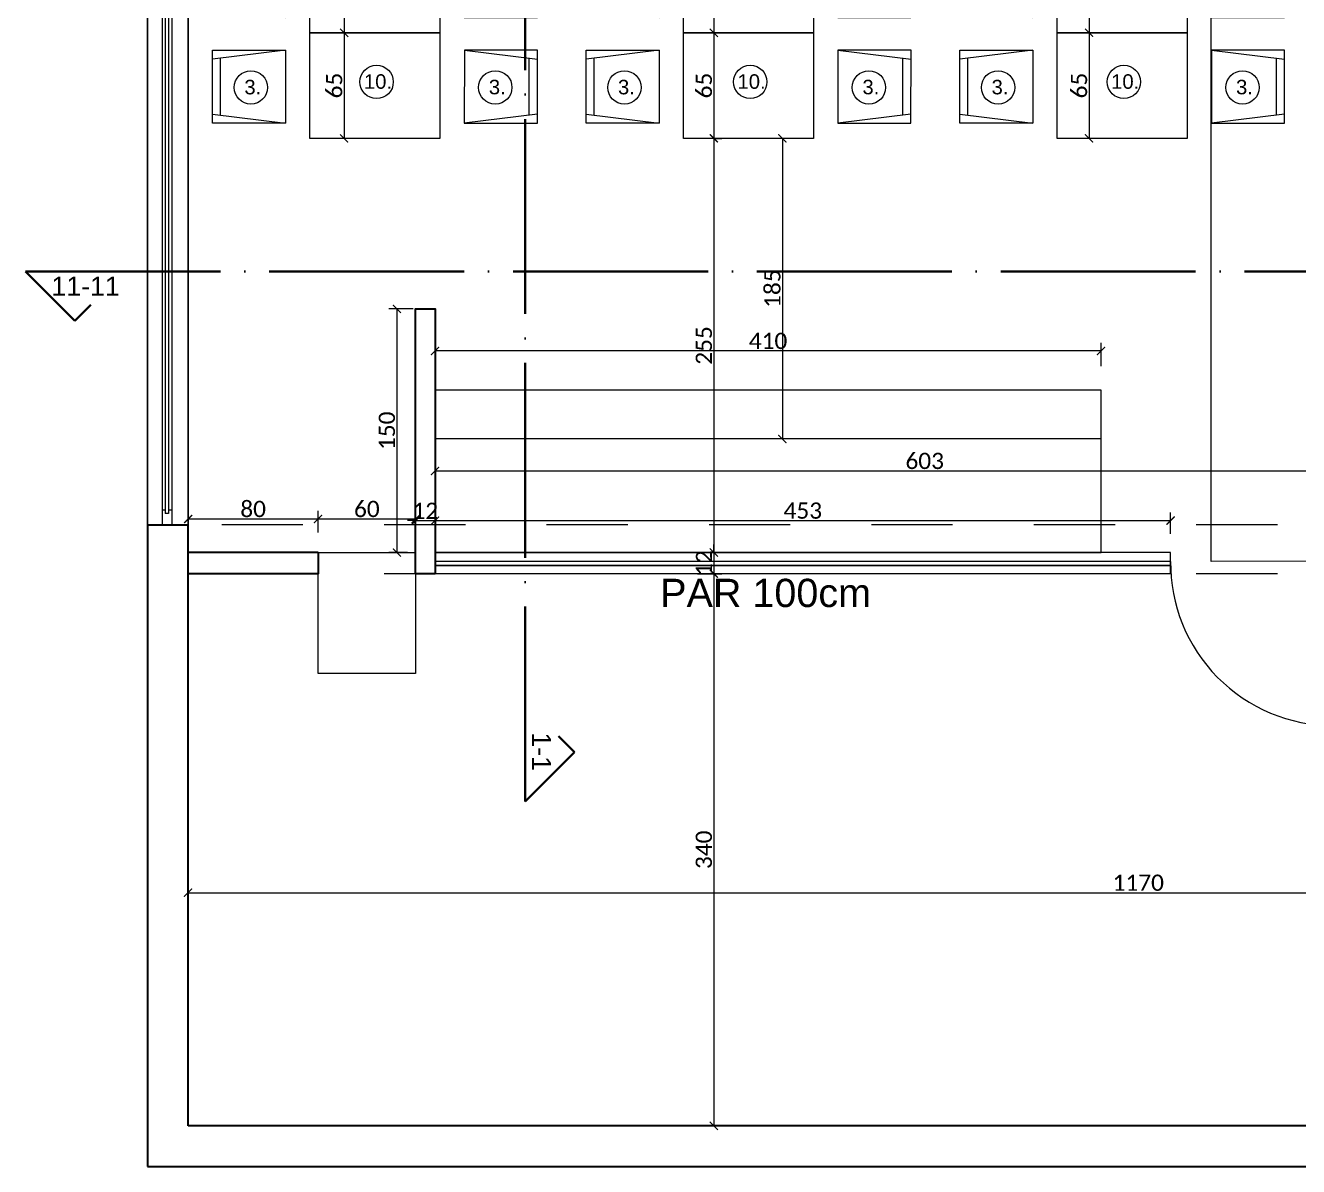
# Model space of a CAD drawing. Header units: centimetres. Extents: x -26724 to 60145, y -23645 to 6771.
# Drawn here: x -20090 to -19306, y 3930 to 4633 of the extents above; entities that cross this region are included whole.
import ezdxf

# ---------------------------------------------------------------- set-up
doc = ezdxf.new("R2010")
doc.units = ezdxf.units.CM
doc.linetypes.add('ACAD_ISO04W100', pattern=[30, 24, -3, 0, -3])
doc.linetypes.add('DALEKOVOD_VN', pattern=[5, 2.5, -2.5])
for name, color, linetype, lineweight in [('2.IZGLED', 7, 'Continuous', 13), ('4.KOTE', 88, 'Continuous', 15), ('namestaj', 8, 'Continuous', 9), ('namjestaj', 150, 'Continuous', 5), ('prozori', 140, 'Continuous', 13), ('zid', 7, 'Continuous', 40)]:
    doc.layers.add(name, color=color, linetype=linetype, lineweight=lineweight)
doc.layers.add('3.IZGLED 2', color=7, linetype='Continuous', lineweight=9, true_color=0x4a4a4a)
doc.layers.add('IZGLED 2', color=253, linetype='Continuous', lineweight=9, true_color=0x828282)
doc.layers.add('pozicije', color=7, linetype='Continuous')
doc.styles.add('0.15', font='arial.ttf', dxfattribs={"height": 0.15})
doc.styles.get("Standard").update_dxf_attribs({"font": 'calibri.ttf'})
doc.dimstyles.new('ja 1 50', dxfattribs={"dimtxt": 10, "dimasz": 5, "dimexe": 5, "dimexo": 5, "dimgap": 1, "dimtad": 1, "dimdec": 0, "dimtxsty": 'Standard', "dimblk": 'ARCHTICK', "dimcen": 2.5, "dimclrd": 256, "dimclrt": 7, "dimadec": 0, "dimazin": 0, "dimtfac": 1, "dimtdec": 0, "dimtix": 1, "dimtmove": 1, "dimatfit": 3, "dimldrblk": 'ARCHTICK', "dimfxl": 10, "dimfxlon": 1, "dimlwd": 0, "dimlwe": 9, "dimarcsym": 0})

# ---------------------------------------------------------------- blocks, each defined once
blk = doc.blocks.new('hzzzzzzz')
at = {"layer": 'namjestaj', "transparency": 33554687}
for p, q in [((620.48, 1677.08, 13.5), (626.13, 1722.08, 13.5)), ((620.5, 1722.08, 13.5), (620.48, 1677.08, 13.5)), ((665.5, 1722.06, 13.5), (620.5, 1722.08, 13.5)), ((620.5, 1722.08, 13.5), (620.5, 1722.08, 13.5)), ((660.5, 1717.06, 13.5), (625.5, 1717.08, 13.5)), ((659.88, 1722.06, 13.5), (665.48, 1677.06, 13.5)), ((665.48, 1677.06, 13.5), (665.5, 1722.06, 13.5)), ((620.48, 1677.08, 13.5), (665.48, 1677.06, 13.5)), ((609.86, 1582.06, 13.5), (609.86, 1662.06, 13.5)), ((609.86, 1662.06, 13.5), (674.86, 1662.06, 13.5)), ((674.86, 1662.06, 13.5), (674.86, 1582.06, 13.5)), ((674.86, 1582.06, 13.5), (609.86, 1582.06, 13.5)), ((609.86, 1582.06, 13.5), (609.86, 1582.06, 13.5)), ((620.48, 1567.04, 13.5), (665.48, 1567.06, 13.5)), ((620.48, 1567.04, 13.5), (626.13, 1522.04, 13.5)), ((620.5, 1522.04, 13.5), (620.48, 1567.04, 13.5)), ((659.88, 1522.06, 13.5), (665.48, 1567.06, 13.5)), ((665.48, 1567.06, 13.5), (665.5, 1522.06, 13.5)), ((665.5, 1522.06, 13.5), (620.5, 1522.04, 13.5)), ((620.5, 1522.04, 13.5), (620.5, 1522.04, 13.5)), ((660.5, 1527.06, 13.5), (625.5, 1527.04, 13.5))]:
    blk.add_line(p, q, dxfattribs=at)
blk = doc.blocks.new('_ArchTick')
at = {"color": 0, "linetype": 'ByBlock', "const_width": 0.15}
blk.add_lwpolyline([(-0.5, -0.5), (0.5, 0.5)], dxfattribs=at)
blk = doc.blocks.new('*D2987')
at = {"layer": '4.KOTE', "color": 0, "lineweight": 9, "transparency": 16777216}
for p, q in [((-19621.47, 4563.46), (-19629.16, 4563.46)), ((-19616.06, 4378.42), (-19629.16, 4378.42))]:
    blk.add_line(p, q, dxfattribs=at)
at = {"layer": '4.KOTE', "lineweight": 0, "transparency": 16777216}
blk.add_line((-19624.16, 4563.46), (-19624.16, 4378.42), dxfattribs=at)
at = {"layer": 'Defpoints', "color": 0, "lineweight": 50, "transparency": 16777216}
for p in [(-19604.98, 4563.46, 40.5), (-19624.16, 4378.42), (-19604.98, 4378.42, 13.5)]:
    blk.add_point(p, dxfattribs=at)
at = {"layer": '4.KOTE', "lineweight": 0, "transparency": 16777216, "xscale": 5, "yscale": 5, "zscale": 5}
for p, rotation in [((-19624.16, 4563.46), 90), ((-19624.16, 4378.42), 270)]:
    blk.add_blockref('_ArchTick', p, dxfattribs=dict(at, rotation=rotation))
at = {"layer": '4.KOTE', "color": 7, "transparency": 16777216, "insert": (-19630.28, 4470.94), "char_height": 10, "attachment_point": 5, "rotation": 90}
blk.add_mtext('185', dxfattribs=at)
blk = doc.blocks.new('*D2988')
at = {"layer": '4.KOTE', "color": 0, "lineweight": 9, "transparency": 16777216}
for p, q in [((-19837.98, 4422.93), (-19837.98, 4437.57)), ((-19427.98, 4423.23), (-19427.98, 4437.57))]:
    blk.add_line(p, q, dxfattribs=at)
at = {"layer": '4.KOTE', "lineweight": 0, "transparency": 16777216}
blk.add_line((-19427.98, 4432.57), (-19837.98, 4432.57), dxfattribs=at)
at = {"layer": 'Defpoints', "color": 0, "lineweight": 50, "transparency": 16777216}
for p in [(-19837.98, 4432.57), (-19427.98, 4393.42, 13.5), (-19837.98, 4376.95, 13.5)]:
    blk.add_point(p, dxfattribs=at)
at = {"layer": '4.KOTE', "lineweight": 0, "transparency": 16777216, "xscale": 5, "yscale": 5, "zscale": 5, "rotation": 180}
blk.add_blockref('_ArchTick', (-19837.98, 4432.57), dxfattribs=at)
at = {"layer": '4.KOTE', "lineweight": 0, "transparency": 16777216, "xscale": 5, "yscale": 5, "zscale": 5}
blk.add_blockref('_ArchTick', (-19427.98, 4432.57), dxfattribs=at)
at = {"layer": '4.KOTE', "color": 7, "transparency": 16777216, "insert": (-19632.98, 4438.7), "char_height": 10, "attachment_point": 5}
blk.add_mtext('410', dxfattribs=at)
blk = doc.blocks.new('*D3062')
at = {"layer": '4.KOTE', "color": 0, "lineweight": 9, "transparency": 16777216}
for p, q in [((-19837.98, 4349.12), (-19837.98, 4363.7)), ((-19235.07, 4349.12), (-19235.07, 4363.7))]:
    blk.add_line(p, q, dxfattribs=at)
at = {"layer": '4.KOTE', "lineweight": 0, "transparency": 16777216}
blk.add_line((-19837.98, 4358.7), (-19235.07, 4358.7), dxfattribs=at)
at = {"layer": 'Defpoints', "color": 0, "lineweight": 50, "transparency": 16777216}
for p in [(-19235.07, 4358.7), (-19837.98, 4308.42, 13.5), (-19235.07, 4308.42, 13.5)]:
    blk.add_point(p, dxfattribs=at)
at = {"layer": '4.KOTE', "lineweight": 0, "transparency": 16777216, "xscale": 5, "yscale": 5, "zscale": 5, "rotation": 180}
blk.add_blockref('_ArchTick', (-19837.98, 4358.7), dxfattribs=at)
at = {"layer": '4.KOTE', "lineweight": 0, "transparency": 16777216, "xscale": 5, "yscale": 5, "zscale": 5}
blk.add_blockref('_ArchTick', (-19235.07, 4358.7), dxfattribs=at)
at = {"layer": '4.KOTE', "color": 7, "transparency": 16777216, "insert": (-19536.53, 4364.82), "char_height": 10, "attachment_point": 5}
blk.add_mtext('603', dxfattribs=at)
blk = doc.blocks.new('*D3063')
at = {"layer": '4.KOTE', "color": 0, "lineweight": 9, "transparency": 16777216}
for p, q in [((-19989.98, 4320.84), (-19989.98, 4334.12)), ((-19909.98, 4320.84), (-19909.98, 4334.12))]:
    blk.add_line(p, q, dxfattribs=at)
at = {"layer": '4.KOTE', "lineweight": 0, "transparency": 16777216}
blk.add_line((-19989.98, 4329.12), (-19909.98, 4329.12), dxfattribs=at)
at = {"layer": 'Defpoints', "color": 0, "lineweight": 50, "transparency": 16777216}
for p in [(-19909.98, 4329.12), (-19989.98, 4308.42, 13.5), (-19909.98, 4308.43, 13.5)]:
    blk.add_point(p, dxfattribs=at)
at = {"layer": '4.KOTE', "lineweight": 0, "transparency": 16777216, "xscale": 5, "yscale": 5, "zscale": 5, "rotation": 180}
blk.add_blockref('_ArchTick', (-19989.98, 4329.12), dxfattribs=at)
at = {"layer": '4.KOTE', "lineweight": 0, "transparency": 16777216, "xscale": 5, "yscale": 5, "zscale": 5}
blk.add_blockref('_ArchTick', (-19909.98, 4329.12), dxfattribs=at)
at = {"layer": '4.KOTE', "color": 7, "transparency": 16777216, "insert": (-19949.98, 4335.24), "char_height": 10, "attachment_point": 5}
blk.add_mtext('80', dxfattribs=at)
blk = doc.blocks.new('*D3064')
at = {"layer": '4.KOTE', "color": 0, "lineweight": 9, "transparency": 16777216}
for p, q in [((-19909.98, 4320.84), (-19909.98, 4334.12)), ((-19849.98, 4320.84), (-19849.98, 4334.12))]:
    blk.add_line(p, q, dxfattribs=at)
at = {"layer": '4.KOTE', "lineweight": 0, "transparency": 16777216}
blk.add_line((-19909.98, 4329.12), (-19849.98, 4329.12), dxfattribs=at)
at = {"layer": 'Defpoints', "color": 0, "lineweight": 50, "transparency": 16777216}
for p in [(-19849.98, 4329.12), (-19909.98, 4308.43, 13.5), (-19849.98, 4308.43, 13.5)]:
    blk.add_point(p, dxfattribs=at)
at = {"layer": '4.KOTE', "lineweight": 0, "transparency": 16777216, "xscale": 5, "yscale": 5, "zscale": 5, "rotation": 180}
blk.add_blockref('_ArchTick', (-19909.98, 4329.12), dxfattribs=at)
at = {"layer": '4.KOTE', "lineweight": 0, "transparency": 16777216, "xscale": 5, "yscale": 5, "zscale": 5}
blk.add_blockref('_ArchTick', (-19849.98, 4329.12), dxfattribs=at)
at = {"layer": '4.KOTE', "color": 7, "transparency": 16777216, "insert": (-19879.98, 4335.24), "char_height": 10, "attachment_point": 5}
blk.add_mtext('60', dxfattribs=at)
blk = doc.blocks.new('*D3065')
at = {"layer": '4.KOTE', "lineweight": 0, "transparency": 16777216}
for p, q in [((-19849.98, 4328.12), (-19854.98, 4328.12)), ((-19849.98, 4328.12), (-19837.98, 4328.12)), ((-19837.98, 4328.12), (-19832.98, 4328.12))]:
    blk.add_line(p, q, dxfattribs=at)
at = {"layer": '4.KOTE', "color": 0, "lineweight": 9, "transparency": 16777216}
for p, q in [((-19849.98, 4319.96), (-19849.98, 4333.12)), ((-19837.98, 4326.38), (-19837.98, 4323.12))]:
    blk.add_line(p, q, dxfattribs=at)
at = {"layer": 'Defpoints', "color": 0, "lineweight": 50, "transparency": 16777216}
for p in [(-19837.98, 4328.12, 13.5), (-19837.98, 4328.12), (-19849.98, 4308.43, 13.5)]:
    blk.add_point(p, dxfattribs=at)
at = {"layer": '4.KOTE', "lineweight": 0, "transparency": 16777216, "xscale": 5, "yscale": 5, "zscale": 5}
blk.add_blockref('_ArchTick', (-19849.98, 4328.12), dxfattribs=at)
at = {"layer": '4.KOTE', "lineweight": 0, "transparency": 16777216, "xscale": 5, "yscale": 5, "zscale": 5, "rotation": 180}
blk.add_blockref('_ArchTick', (-19837.98, 4328.12), dxfattribs=at)
at = {"layer": '4.KOTE', "color": 7, "transparency": 16777216, "insert": (-19843.98, 4334.17), "char_height": 10, "attachment_point": 5}
blk.add_mtext('12', dxfattribs=at)
blk = doc.blocks.new('*D3066')
at = {"layer": '4.KOTE', "color": 0, "lineweight": 9, "transparency": 16777216}
for p, q in [((-19851.49, 4458.43), (-19866.49, 4458.43)), ((-19854.88, 4308.43), (-19866.49, 4308.43))]:
    blk.add_line(p, q, dxfattribs=at)
at = {"layer": '4.KOTE', "lineweight": 0, "transparency": 16777216}
blk.add_line((-19861.49, 4458.43), (-19861.49, 4308.43), dxfattribs=at)
at = {"layer": 'Defpoints', "color": 0, "lineweight": 50, "transparency": 16777216}
for p in [(0, 4458.43, 13.5), (-19861.49, 4308.43), (-19849.98, 4308.43, 13.5)]:
    blk.add_point(p, dxfattribs=at)
at = {"layer": '4.KOTE', "lineweight": 0, "transparency": 16777216, "xscale": 5, "yscale": 5, "zscale": 5}
for p, rotation in [((-19861.49, 4458.43), 90), ((-19861.49, 4308.43), 270)]:
    blk.add_blockref('_ArchTick', p, dxfattribs=dict(at, rotation=rotation))
at = {"layer": '4.KOTE', "color": 7, "transparency": 16777216, "insert": (-19867.61, 4383.43), "char_height": 10, "attachment_point": 5, "rotation": 90}
blk.add_mtext('150', dxfattribs=at)
blk = doc.blocks.new('*D3067')
at = {"layer": '4.KOTE', "lineweight": 0, "transparency": 16777216}
blk.add_line((-19666.35, 4563.46), (-19666.35, 4308.42), dxfattribs=at)
at = {"layer": '4.KOTE', "color": 0, "lineweight": 9, "transparency": 16777216}
for p, q in [((-19665.16, 4563.46), (-19661.35, 4563.46)), ((-19668.9, 4308.42), (-19661.35, 4308.42))]:
    blk.add_line(p, q, dxfattribs=at)
at = {"layer": 'Defpoints', "color": 0, "lineweight": 50, "transparency": 16777216}
for p in [(-19671.99, 4563.46, 40.5), (-19671.99, 4308.42, 13.5), (-19666.35, 4308.42)]:
    blk.add_point(p, dxfattribs=at)
at = {"layer": '4.KOTE', "lineweight": 0, "transparency": 16777216, "xscale": 5, "yscale": 5, "zscale": 5}
for p, rotation in [((-19666.35, 4563.46), 90), ((-19666.35, 4308.42), 270)]:
    blk.add_blockref('_ArchTick', p, dxfattribs=dict(at, rotation=rotation))
at = {"layer": '4.KOTE', "color": 7, "transparency": 16777216, "insert": (-19672.47, 4435.94), "char_height": 10, "attachment_point": 5, "rotation": 90}
blk.add_mtext('255', dxfattribs=at)
blk = doc.blocks.new('*D3068')
at = {"layer": '4.KOTE', "color": 0, "lineweight": 9, "transparency": 16777216}
for p, q in [((-19658.55, 4693.46), (-19671.35, 4693.46)), ((-19658.55, 4628.46), (-19671.35, 4628.46))]:
    blk.add_line(p, q, dxfattribs=at)
at = {"layer": '4.KOTE', "lineweight": 0, "transparency": 16777216}
blk.add_line((-19666.35, 4693.46), (-19666.35, 4628.46), dxfattribs=at)
at = {"layer": 'Defpoints', "color": 0, "lineweight": 50, "transparency": 16777216}
for p in [(-19604.98, 4693.46, 40.5), (-19666.35, 4628.46), (-19604.98, 4628.46, 40.5)]:
    blk.add_point(p, dxfattribs=at)
at = {"layer": '4.KOTE', "lineweight": 0, "transparency": 16777216, "xscale": 5, "yscale": 5, "zscale": 5}
for p, rotation in [((-19666.35, 4693.46), 90), ((-19666.35, 4628.46), 270)]:
    blk.add_blockref('_ArchTick', p, dxfattribs=dict(at, rotation=rotation))
at = {"layer": '4.KOTE', "color": 7, "transparency": 16777216, "insert": (-19672.47, 4660.96), "char_height": 10, "attachment_point": 5, "rotation": 90}
blk.add_mtext('65', dxfattribs=at)
blk = doc.blocks.new('*D3069')
at = {"layer": '4.KOTE', "color": 0, "lineweight": 9, "transparency": 16777216}
for p, q in [((-19656.35, 4628.46), (-19671.35, 4628.46)), ((-19666.35, 4563.46), (-19671.35, 4563.46))]:
    blk.add_line(p, q, dxfattribs=at)
at = {"layer": '4.KOTE', "lineweight": 0, "transparency": 16777216}
blk.add_line((-19666.35, 4628.46), (-19666.35, 4563.46), dxfattribs=at)
at = {"layer": 'Defpoints', "color": 0, "lineweight": 50, "transparency": 16777216}
for p in [(0, 4628.46, 40.5), (-19666.35, 4563.46), (-19666.35, 4563.46)]:
    blk.add_point(p, dxfattribs=at)
at = {"layer": '4.KOTE', "lineweight": 0, "transparency": 16777216, "xscale": 5, "yscale": 5, "zscale": 5}
for p, rotation in [((-19666.35, 4628.46), 90), ((-19666.35, 4563.46), 270)]:
    blk.add_blockref('_ArchTick', p, dxfattribs=dict(at, rotation=rotation))
at = {"layer": '4.KOTE', "color": 7, "transparency": 16777216, "insert": (-19672.47, 4595.96), "char_height": 10, "attachment_point": 5, "rotation": 90}
blk.add_mtext('65', dxfattribs=at)
blk = doc.blocks.new('*D2854')
at = {"layer": '4.KOTE', "color": 0, "lineweight": 9, "transparency": 16777216}
for p, q in [((-19427.58, 4693.46), (-19440.39, 4693.46)), ((-19427.58, 4628.46), (-19440.39, 4628.46))]:
    blk.add_line(p, q, dxfattribs=at)
at = {"layer": '4.KOTE', "lineweight": 0, "transparency": 16777216}
blk.add_line((-19435.39, 4693.46), (-19435.39, 4628.46), dxfattribs=at)
at = {"layer": 'Defpoints', "color": 0, "lineweight": 50, "transparency": 16777216}
for p in [(-19374.02, 4693.46, 40.5), (-19435.39, 4628.46), (-19374.02, 4628.46, 40.5)]:
    blk.add_point(p, dxfattribs=at)
at = {"layer": '4.KOTE', "lineweight": 0, "transparency": 16777216, "xscale": 5, "yscale": 5, "zscale": 5}
for p, rotation in [((-19435.39, 4693.46), 90), ((-19435.39, 4628.46), 270)]:
    blk.add_blockref('_ArchTick', p, dxfattribs=dict(at, rotation=rotation))
at = {"layer": '4.KOTE', "color": 7, "transparency": 16777216, "insert": (-19441.51, 4660.96), "char_height": 10, "attachment_point": 5, "rotation": 90}
blk.add_mtext('65', dxfattribs=at)
blk = doc.blocks.new('*D2855')
at = {"layer": '4.KOTE', "color": 0, "lineweight": 9, "transparency": 16777216}
for p, q in [((-19427.58, 4628.46), (-19440.39, 4628.46)), ((-19435.39, 4563.46), (-19440.39, 4563.46))]:
    blk.add_line(p, q, dxfattribs=at)
at = {"layer": '4.KOTE', "lineweight": 0, "transparency": 16777216}
blk.add_line((-19435.39, 4628.46), (-19435.39, 4563.46), dxfattribs=at)
at = {"layer": 'Defpoints', "color": 0, "lineweight": 50, "transparency": 16777216}
for p in [(-19374.02, 4628.46, 40.5), (-19435.39, 4563.46), (-19435.39, 4563.46)]:
    blk.add_point(p, dxfattribs=at)
at = {"layer": '4.KOTE', "lineweight": 0, "transparency": 16777216, "xscale": 5, "yscale": 5, "zscale": 5}
for p, rotation in [((-19435.39, 4628.46), 90), ((-19435.39, 4563.46), 270)]:
    blk.add_blockref('_ArchTick', p, dxfattribs=dict(at, rotation=rotation))
at = {"layer": '4.KOTE', "color": 7, "transparency": 16777216, "insert": (-19441.51, 4595.96), "char_height": 10, "attachment_point": 5, "rotation": 90}
blk.add_mtext('65', dxfattribs=at)
blk = doc.blocks.new('*D2856')
at = {"layer": '4.KOTE', "color": 0, "lineweight": 9, "transparency": 16777216}
for p, q in [((-19886.16, 4693.46), (-19898.96, 4693.46)), ((-19886.16, 4628.46), (-19898.96, 4628.46))]:
    blk.add_line(p, q, dxfattribs=at)
at = {"layer": '4.KOTE', "lineweight": 0, "transparency": 16777216}
blk.add_line((-19893.96, 4693.46), (-19893.96, 4628.46), dxfattribs=at)
at = {"layer": 'Defpoints', "color": 0, "lineweight": 50, "transparency": 16777216}
for p in [(-19832.59, 4693.46, 40.5), (-19893.96, 4628.46), (-19832.59, 4628.46, 40.5)]:
    blk.add_point(p, dxfattribs=at)
at = {"layer": '4.KOTE', "lineweight": 0, "transparency": 16777216, "xscale": 5, "yscale": 5, "zscale": 5}
for p, rotation in [((-19893.96, 4693.46), 90), ((-19893.96, 4628.46), 270)]:
    blk.add_blockref('_ArchTick', p, dxfattribs=dict(at, rotation=rotation))
at = {"layer": '4.KOTE', "color": 7, "transparency": 16777216, "insert": (-19900.08, 4660.96), "char_height": 10, "attachment_point": 5, "rotation": 90}
blk.add_mtext('65', dxfattribs=at)
blk = doc.blocks.new('*D2857')
at = {"layer": '4.KOTE', "color": 0, "lineweight": 9, "transparency": 16777216}
for p, q in [((-19886.16, 4628.46), (-19898.96, 4628.46)), ((-19893.96, 4563.46), (-19898.96, 4563.46))]:
    blk.add_line(p, q, dxfattribs=at)
at = {"layer": '4.KOTE', "lineweight": 0, "transparency": 16777216}
blk.add_line((-19893.96, 4628.46), (-19893.96, 4563.46), dxfattribs=at)
at = {"layer": 'Defpoints', "color": 0, "lineweight": 50, "transparency": 16777216}
for p in [(-19832.59, 4628.46, 40.5), (-19893.96, 4563.46), (-19893.96, 4563.46)]:
    blk.add_point(p, dxfattribs=at)
at = {"layer": '4.KOTE', "lineweight": 0, "transparency": 16777216, "xscale": 5, "yscale": 5, "zscale": 5}
for p, rotation in [((-19893.96, 4628.46), 90), ((-19893.96, 4563.46), 270)]:
    blk.add_blockref('_ArchTick', p, dxfattribs=dict(at, rotation=rotation))
at = {"layer": '4.KOTE', "color": 7, "transparency": 16777216, "insert": (-19900.08, 4595.96), "char_height": 10, "attachment_point": 5, "rotation": 90}
blk.add_mtext('65', dxfattribs=at)
blk = doc.blocks.new('*D3070')
at = {"layer": '4.KOTE', "lineweight": 0, "transparency": 16777216}
for p, q in [((-19666.37, 4308.42), (-19666.37, 4313.42)), ((-19666.37, 4308.42), (-19666.37, 4295.46)), ((-19666.37, 4295.46), (-19666.37, 4290.46))]:
    blk.add_line(p, q, dxfattribs=at)
at = {"layer": '4.KOTE', "color": 0, "lineweight": 9, "transparency": 16777216}
for p, q in [((-19676.33, 4308.42), (-19661.37, 4308.42)), ((-19676.33, 4295.46), (-19661.37, 4295.46))]:
    blk.add_line(p, q, dxfattribs=at)
at = {"layer": 'Defpoints', "color": 0, "lineweight": 50, "transparency": 16777216}
for p in [(-19837.98, 4308.42, 13.5), (-19837.98, 4295.46, 13.5), (-19666.37, 4295.46)]:
    blk.add_point(p, dxfattribs=at)
at = {"layer": '4.KOTE', "lineweight": 0, "transparency": 16777216, "xscale": 5, "yscale": 5, "zscale": 5}
for p, rotation in [((-19666.37, 4308.42), 270), ((-19666.37, 4295.46), 90)]:
    blk.add_blockref('_ArchTick', p, dxfattribs=dict(at, rotation=rotation))
at = {"layer": '4.KOTE', "color": 7, "transparency": 16777216, "insert": (-19672.42, 4301.94), "char_height": 10, "attachment_point": 5, "rotation": 90}
blk.add_mtext('12', dxfattribs=at)
blk = doc.blocks.new('*D3071')
at = {"layer": '4.KOTE', "color": 0, "lineweight": 9, "transparency": 16777216}
for p, q in [((-19676.33, 4295.46), (-19661.37, 4295.46)), ((-19659.23, 3955.48), (-19671.37, 3955.48))]:
    blk.add_line(p, q, dxfattribs=at)
at = {"layer": '4.KOTE', "lineweight": 0, "transparency": 16777216}
blk.add_line((-19666.37, 4295.46), (-19666.37, 3955.48), dxfattribs=at)
at = {"layer": 'Defpoints', "color": 0, "lineweight": 50, "transparency": 16777216}
for p in [(-19837.98, 4295.46, 13.5), (-19666.37, 3955.48), (-19652.75, 3955.48, 13.5)]:
    blk.add_point(p, dxfattribs=at)
at = {"layer": '4.KOTE', "lineweight": 0, "transparency": 16777216, "xscale": 5, "yscale": 5, "zscale": 5}
for p, rotation in [((-19666.37, 4295.46), 90), ((-19666.37, 3955.48), 270)]:
    blk.add_blockref('_ArchTick', p, dxfattribs=dict(at, rotation=rotation))
at = {"layer": '4.KOTE', "color": 7, "transparency": 16777216, "insert": (-19672.49, 4125.47), "char_height": 10, "attachment_point": 5, "rotation": 90}
blk.add_mtext('340', dxfattribs=at)
blk = doc.blocks.new('*D3072')
at = {"layer": '4.KOTE', "color": 0, "lineweight": 9, "transparency": 16777216}
for p, q in [((-19990.07, 4089.09), (-19990.07, 4104.03)), ((-18820.07, 4089.09), (-18820.07, 4104.03))]:
    blk.add_line(p, q, dxfattribs=at)
at = {"layer": '4.KOTE', "lineweight": 0, "transparency": 16777216}
blk.add_line((-19990.07, 4099.03), (-18820.07, 4099.03), dxfattribs=at)
at = {"layer": 'Defpoints', "color": 0, "lineweight": 50, "transparency": 16777216}
for p in [(-18820.07, 4099.03), (-19990.07, 3955.49, 13.5), (-18820.07, 3955.49, 13.5)]:
    blk.add_point(p, dxfattribs=at)
at = {"layer": '4.KOTE', "lineweight": 0, "transparency": 16777216, "xscale": 5, "yscale": 5, "zscale": 5, "rotation": 180}
blk.add_blockref('_ArchTick', (-19990.07, 4099.03), dxfattribs=at)
at = {"layer": '4.KOTE', "lineweight": 0, "transparency": 16777216, "xscale": 5, "yscale": 5, "zscale": 5}
blk.add_blockref('_ArchTick', (-18820.07, 4099.03), dxfattribs=at)
at = {"layer": '4.KOTE', "color": 7, "transparency": 16777216, "insert": (-19405.07, 4105.15), "char_height": 10, "attachment_point": 5}
blk.add_mtext('1170', dxfattribs=at)
blk = doc.blocks.new('*D3096')
at = {"layer": '4.KOTE', "color": 0, "lineweight": 9, "transparency": 16777216}
for p, q in [((-19837.98, 4324.21), (-19837.98, 4333.12)), ((-19385.18, 4319.96), (-19385.18, 4333.12))]:
    blk.add_line(p, q, dxfattribs=at)
at = {"layer": '4.KOTE', "lineweight": 0, "transparency": 16777216}
blk.add_line((-19837.98, 4328.12), (-19385.18, 4328.12), dxfattribs=at)
at = {"layer": 'Defpoints', "color": 0, "lineweight": 50, "transparency": 16777216}
for p in [(-19385.18, 4328.12), (-19837.98, 4320.85, 13.5), (-19385.18, 4308.46, 13.5)]:
    blk.add_point(p, dxfattribs=at)
at = {"layer": '4.KOTE', "lineweight": 0, "transparency": 16777216, "xscale": 5, "yscale": 5, "zscale": 5, "rotation": 180}
blk.add_blockref('_ArchTick', (-19837.98, 4328.12), dxfattribs=at)
at = {"layer": '4.KOTE', "lineweight": 0, "transparency": 16777216, "xscale": 5, "yscale": 5, "zscale": 5}
blk.add_blockref('_ArchTick', (-19385.18, 4328.12), dxfattribs=at)
at = {"layer": '4.KOTE', "color": 7, "transparency": 16777216, "insert": (-19611.58, 4334.24), "char_height": 10, "attachment_point": 5}
blk.add_mtext('453', dxfattribs=at)

msp = doc.modelspace()

# ---------------------------------------------------------------- linework, layer by layer
at = {"layer": '2.IZGLED'}
for p, q in [((-19385.18, 4308.46, 13.5), (-19837.98, 4308.43, 13.5)), ((-19385.18, 4295.46, 13.5), (-19385.18, 4308.46, 13.5)), ((-19385.18, 4295.46, 13.5), (-19837.98, 4295.43, 13.5))]:
    msp.add_line(p, q, dxfattribs=at)
at = {"layer": '3.IZGLED 2', "color": 32, "linetype": 'DALEKOVOD_VN', "ltscale": 20, "true_color": 0xcd6928}
for p, q in [((-19219.33, 4325.46, 13.5), (-19989.98, 4325.46, 13.5)), ((-19219.33, 4295.46, 13.5), (-19989.98, 4295.46, 13.5))]:
    msp.add_line(p, q, dxfattribs=at)
at = {"layer": '3.IZGLED 2', "ltscale": 12, "elevation": 13.5}
msp.add_lwpolyline([(-18810.18, 4555.46), (-18955.18, 4555.46), (-18955.18, 4410.46), (-19035.18, 4410.46), (-19035.18, 4270.46), (-19220.18, 4270.46), (-19220.18, 4410.46), (-19235.18, 4410.46), (-19235.18, 4303.06), (-19360.18, 4303.05), (-19360.18, 5515.46), (-18810.18, 5515.46), (-18810.18, 4555.46)], dxfattribs=at)
at = {"layer": 'IZGLED 2', "color": 32, "linetype": 'ACAD_ISO04W100', "lineweight": 35, "ltscale": 5}
for p, q in [((-19782.61, 4155.16), (-19782.61, 6228.77)), ((-20090.14, 4481.56), (-18913.48, 4481.56))]:
    msp.add_line(p, q, dxfattribs=at)
at = {"layer": 'IZGLED 2', "lineweight": 25, "ltscale": 12}
for p, q in [((-20015.07, 4325.46, 13.5), (-20015.07, 4680.46, 13.5)), ((-19989.98, 4325.46, 13.5), (-19989.98, 4680.46, 13.5))]:
    msp.add_line(p, q, dxfattribs=at)
at = {"layer": 'IZGLED 2', "color": 32, "lineweight": 35}
for p, q in [((-20090.14, 4481.56), (-20059.69, 4451.11)), ((-20049.92, 4460.88), (-20059.69, 4451.11)), ((-19761.93, 4195.38), (-19752.16, 4185.61)), ((-19782.61, 4155.16), (-19752.16, 4185.61))]:
    msp.add_line(p, q, dxfattribs=at)
at = {"layer": 'IZGLED 2', "elevation": 13.5}
msp.add_lwpolyline([(-19909.98, 4308.43), (-19849.98, 4308.43), (-19849.98, 4233.97), (-19909.98, 4233.97)], close=True, dxfattribs=at)
at = {"layer": 'namestaj'}
for centre in [(-19873.95, 4598.22, -40.5), (-19643.95, 4598.22, -27), (-19413.95, 4598.22, -13.5), (-19951.39, 4594.8, -27), (-19800.89, 4594.82, -27), (-19721.39, 4594.8, -13.5), (-19570.89, 4594.82, -13.5), (-19491.39, 4594.8), (-19340.89, 4594.82)]:
    msp.add_circle(centre, 10.27, dxfattribs=at)
at = {"layer": 'namjestaj', "elevation": 13.5}
for points in [[(-19427.98, 4378.42), (-19427.98, 4408.42), (-19837.98, 4408.42), (-19837.98, 4378.42)], [(-19837.98, 4308.42), (-19427.98, 4308.42), (-19427.98, 4378.42), (-19837.98, 4378.42), (-19837.98, 4295.46)]]:
    msp.add_lwpolyline(points, dxfattribs=at)
at = {"layer": 'prozori'}
for p, q in [((-20006.05, 4680.46, 13.5), (-20006.05, 4325.46, 13.5)), ((-20000.05, 4680.46, 13.5), (-20000.05, 4325.46, 13.5)), ((-20004.05, 4673.46, 13.5), (-20004.05, 4332.46, 13.5)), ((-20002.05, 4673.46, 13.5), (-20002.05, 4332.46, 13.5)), ((-20004.05, 4334.46, 13.5), (-20006.05, 4334.46, 13.5)), ((-20000.05, 4334.46, 13.5), (-20002.05, 4334.46, 13.5)), ((-20002.05, 4332.46, 13.5), (-20004.05, 4332.46, 13.5))]:
    msp.add_line(p, q, dxfattribs=at)
at = {"layer": 'prozori', "lineweight": 25, "ltscale": 12}
for p, q in [((-19385.18, 4303.06, 13.5), (-19837.98, 4303.03, 13.5)), ((-19385.18, 4300.56, 13.5), (-19837.98, 4300.53, 13.5))]:
    msp.add_line(p, q, dxfattribs=at)
at = {"layer": 'prozori'}
msp.add_arc((-19285.18, 4301.96), 100.01, 179.37256, 270, dxfattribs=at)
at = {"layer": 'zid', "lineweight": 30}
for p, q in [((-20015.07, 4325.46, 13.5), (-20015.07, 3930.46, 13.5)), ((-20015.07, 4325.46, 13.5), (-19989.98, 4325.46, 13.5)), ((-19989.96, 3955.46, 13.5), (-19989.98, 4325.46, 13.5)), ((-19909.98, 4308.43, 13.5), (-19989.98, 4308.42, 13.5)), ((-19837.98, 4295.43, 13.5), (-19849.98, 4295.43, 13.5)), ((-18820.07, 3955.46, 13.5), (-19990.07, 3955.49, 13.5)), ((-20015.07, 3930.46, 13.5), (-18805.07, 3930.46, 13.5))]:
    msp.add_line(p, q, dxfattribs=at)
at = {"layer": 'zid', "lineweight": 30, "elevation": 13.5}
for points in [[(-19849.98, 4295.46), (-19849.98, 4458.43), (-19837.98, 4458.43), (-19837.98, 4295.46)], [(-19909.98, 4308.43), (-19909.98, 4295.43), (-19989.98, 4295.43)]]:
    msp.add_lwpolyline(points, dxfattribs=at)

# ---------------------------------------------------------------- block references
at = {"rotation": 270}
for p in [(-21497.04, 5303.33, 13.5), (-21267.04, 5303.33, 27), (-21037.04, 5303.33, 40.5), (-21497.04, 5238.33, 13.5), (-21267.04, 5238.33, 27), (-21037.04, 5238.33, 40.5)]:
    msp.add_blockref('hzzzzzzz', p, dxfattribs=at)

# ---------------------------------------------------------------- texts
at = {"layer": 'IZGLED 2', "color": 32, "style": '0.15'}
msp.add_text('11-11', height=11.788, dxfattribs=at).set_placement((-20074.18, 4466.56))
msp.add_text('1-1', height=11.788, rotation=270, dxfattribs=at).set_placement((-19778.35, 4197.78))
at = {"layer": 'pozicije', "style": '0.15'}
for s, p in [('10.', (-19881.79, 4593.98, -40.5)), ('10.', (-19651.79, 4593.98, -27)), ('10.', (-19421.79, 4593.98, -13.5)), ('3.', (-19955.38, 4590.56, -27)), ('3.', (-19804.88, 4590.58, -27)), ('3.', (-19725.38, 4590.56, -13.5)), ('3.', (-19574.88, 4590.58, -13.5)), ('3.', (-19495.38, 4590.56)), ('3.', (-19344.88, 4590.58))]:
    msp.add_text(s, height=8.93, dxfattribs=at).set_placement(p)
at = {"layer": 'pozicije', "color": 0, "insert": (-19699.37, 4292.32), "char_height": 17.414, "attachment_point": 1, "style": '0.15'}
msp.add_mtext_dynamic_manual_height_columns('PAR 100cm', width=290.6445, gutter_width=750, heights=[45.89], dxfattribs=at)

# ---------------------------------------------------------------- dimensions: what is measured, and where the dimension line sits
at = {"layer": '4.KOTE'}
for base, p1, p2, picture, middle in [((-19893.96, 4628.46), (-19832.59, 4693.46, 40.5), (-19832.59, 4628.46, 40.5), '*D2856', (-19900.08, 4660.96)), ((-19666.35, 4628.46), (-19604.98, 4693.46, 40.5), (-19604.98, 4628.46, 40.5), '*D3068', (-19672.47, 4660.96)), ((-19435.39, 4628.46), (-19374.02, 4693.46, 40.5), (-19374.02, 4628.46, 40.5), '*D2854', (-19441.51, 4660.96)), ((-19893.96, 4563.46), (-19832.59, 4628.46, 40.5), (-19893.96, 4563.46), '*D2857', (-19900.08, 4595.96)), ((-19666.35, 4563.46), (0, 4628.46, 40.5), (-19666.35, 4563.46), '*D3069', (-19672.47, 4595.96)), ((-19435.39, 4563.46), (-19374.02, 4628.46, 40.5), (-19435.39, 4563.46), '*D2855', (-19441.51, 4595.96)), ((-19666.35, 4308.42), (-19671.99, 4563.46, 40.5), (-19671.99, 4308.42, 13.5), '*D3067', (-19672.47, 4435.94)), ((-19624.16, 4378.42), (-19604.98, 4563.46, 40.5), (-19604.98, 4378.42, 13.5), '*D2987', (-19630.28, 4470.94)), ((-19861.49, 4308.43), (0, 4458.43, 13.5), (-19849.98, 4308.43, 13.5), '*D3066', (-19867.61, 4383.43)), ((-19666.37, 3955.48), (-19837.98, 4295.46, 13.5), (-19652.75, 3955.48, 13.5), '*D3071', (-19672.49, 4125.47))]:
    dim = msp.add_linear_dim(base=base, p1=p1, p2=p2, angle=90, dimstyle='ja 1 50', dxfattribs=at)
    dim.commit()
    dim.dimension.update_dxf_attribs({"geometry": picture, "text_midpoint": middle})
for base, p1, p2, picture, middle in [((-19837.98, 4432.57), (-19427.98, 4393.42, 13.5), (-19837.98, 4376.95, 13.5), '*D2988', (-19632.98, 4438.7)), ((-19235.07, 4358.7), (-19837.98, 4308.42, 13.5), (-19235.07, 4308.42, 13.5), '*D3062', (-19536.53, 4364.82)), ((-19909.98, 4329.12), (-19989.98, 4308.42, 13.5), (-19909.98, 4308.43, 13.5), '*D3063', (-19949.98, 4335.24)), ((-19849.98, 4329.12), (-19909.98, 4308.43, 13.5), (-19849.98, 4308.43, 13.5), '*D3064', (-19879.98, 4335.24)), ((-19837.98, 4328.12), (-19849.98, 4308.43, 13.5), (-19837.98, 4328.12, 13.5), '*D3065', (-19843.98, 4334.17)), ((-19385.18, 4328.12), (-19837.98, 4320.85, 13.5), (-19385.18, 4308.46, 13.5), '*D3096', (-19611.58, 4334.24)), ((-18820.07, 4099.03), (-19990.07, 3955.49, 13.5), (-18820.07, 3955.49, 13.5), '*D3072', (-19405.07, 4105.15))]:
    dim = msp.add_linear_dim(base=base, p1=p1, p2=p2, dimstyle='ja 1 50', dxfattribs=at)
    dim.commit()
    dim.dimension.update_dxf_attribs({"geometry": picture, "text_midpoint": middle})
dim = msp.add_linear_dim(base=(-19666.37, 4295.46), p1=(-19837.98, 4308.42, 13.5), p2=(-19837.98, 4295.46, 13.5), angle=90, text='12', dimstyle='ja 1 50', dxfattribs=at)
dim.commit()
dim.dimension.update_dxf_attribs({"geometry": '*D3070', "text_midpoint": (-19672.42, 4301.94)})

doc.saveas('drawing.dxf')
